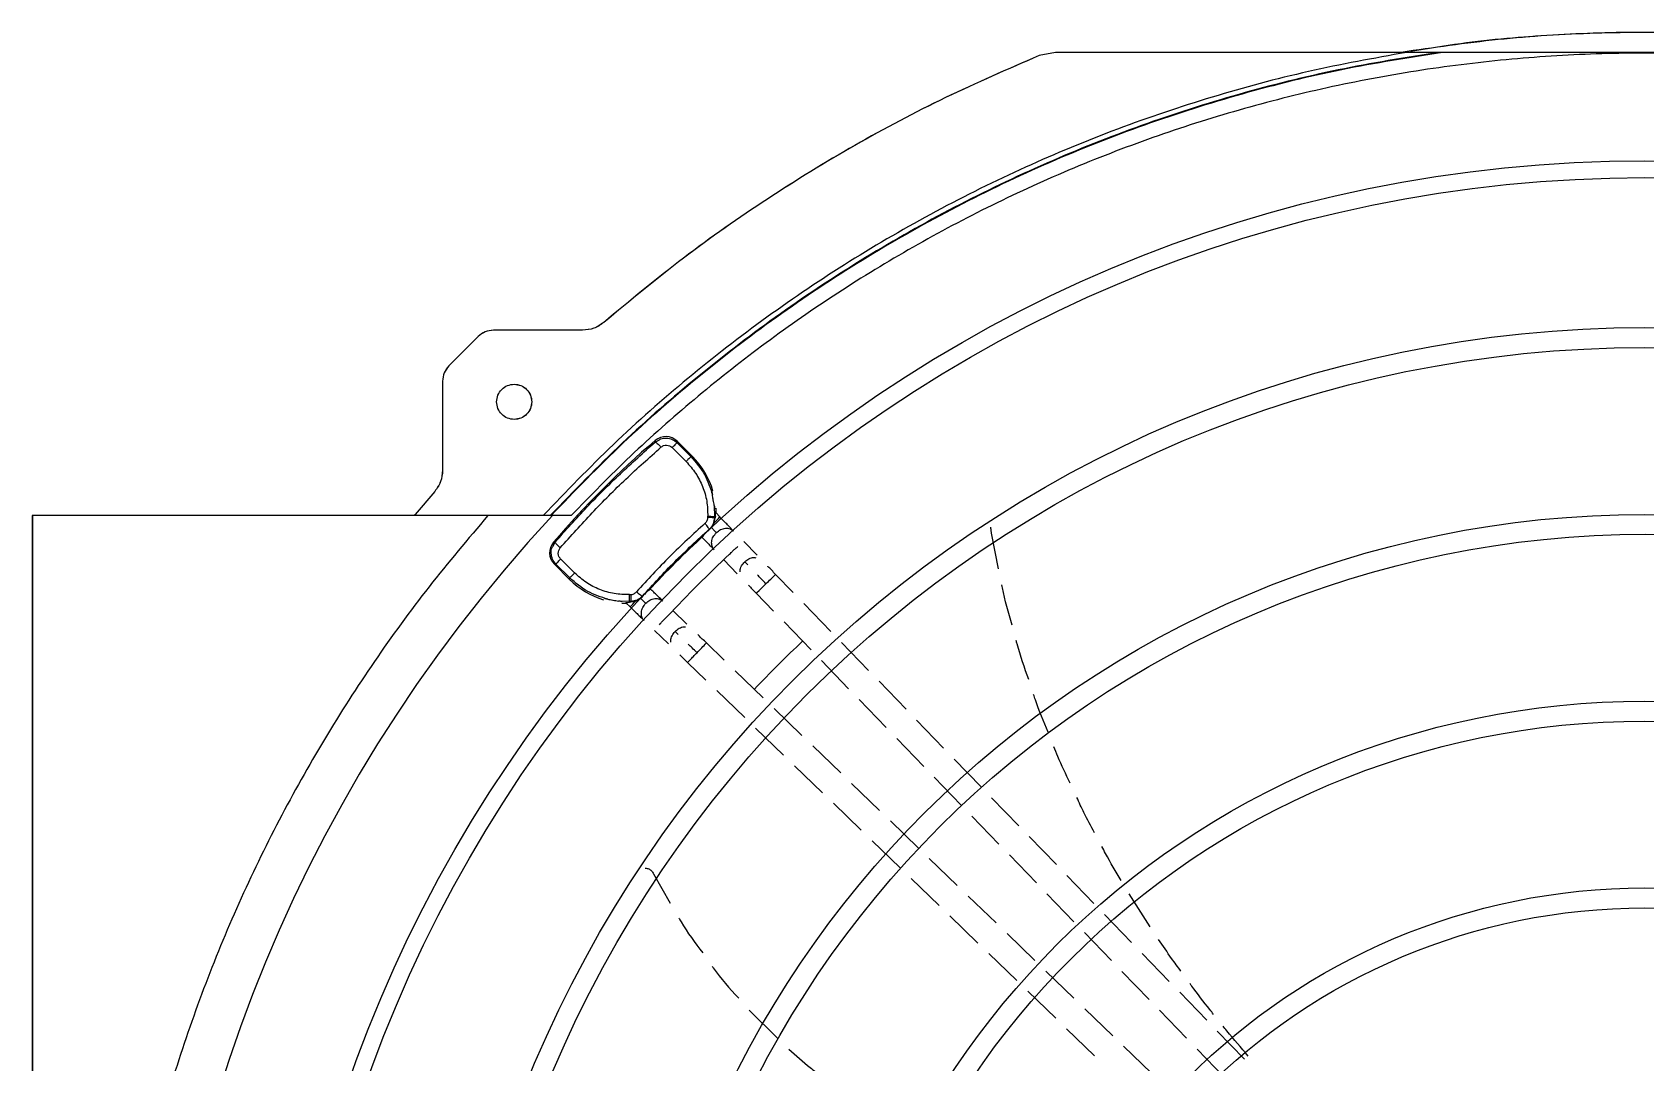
# Model space of a CAD drawing. Extents: x -24 to 296, y -58 to 147.
# Drawn here: x 135.2 to 146.96, y 40.51 to 48.02 of the extents above; entities that cross this region are included whole.
import ezdxf

# ---------------------------------------------------------------- set-up
doc = ezdxf.new("R2010")
doc.units = 0
doc.header["$MEASUREMENT"] = 0
doc.layers.get('0').update_dxf_attribs({"linetype": 'CONTINUOUS'})

msp = doc.modelspace()

# ---------------------------------------------------------------- linework, layer by layer
at = {"color": 7, "linetype": 'Continuous', "lineweight": 25}
for p, q in [((142.65611, 47.87206), (142.53662, 47.84851)), ((142.65689, 47.87206), (142.5374, 47.84851)), ((142.65689, 47.87206), (142.65611, 47.87206)), ((145.2136, 47.87206), (142.65689, 47.87206)), ((145.44911, 47.87205), (145.2136, 47.87206)), ((142.53662, 47.84851), (142.5374, 47.84851)), ((139.36343, 45.90375), (139.36421, 45.90375)), ((138.44845, 45.80049), (138.2351, 45.58715)), ((138.44923, 45.80049), (138.23588, 45.58715)), ((138.44845, 45.80049), (138.44923, 45.80049)), ((139.21018, 45.84661), (138.56056, 45.84661)), ((138.23588, 45.58715), (138.2351, 45.58715)), ((138.18899, 45.47581), (138.18899, 44.82619)), ((138.18899, 45.47581), (138.18977, 45.47581)), ((138.18977, 45.47581), (138.18977, 44.82619)), ((139.73869, 45.04321), (139.73869, 45.03174)), ((139.89912, 45.02597), (139.89902, 45.03709)), ((139.89902, 45.03709), (140.01061, 44.9255)), ((139.86238, 44.99156), (139.94399, 44.90986)), ((139.99929, 44.92572), (139.89912, 45.02597)), ((140.01061, 44.9255), (139.99929, 44.92572)), ((138.18899, 44.82619), (138.18977, 44.82619)), ((139.94399, 44.90986), (139.96408, 44.88978)), ((138.13184, 44.67216), (137.98926, 44.50321)), ((138.13262, 44.67216), (137.99004, 44.50321)), ((138.13262, 44.67216), (138.13184, 44.67216)), ((140.16906, 44.56967), (140.17194, 44.48938)), ((135.19898, 44.49608), (135.19898, 29.67323)), ((135.20067, 44.49608), (135.19898, 44.49608)), ((135.20067, 44.49608), (135.20067, 29.67323)), ((138.52027, 44.49608), (135.20067, 44.49608)), ((137.98926, 44.50321), (137.99004, 44.50321)), ((138.99096, 44.49608), (138.52027, 44.49608)), ((139.12561, 44.49608), (138.99096, 44.49608)), ((140.12157, 44.48166), (140.12188, 44.4911)), ((140.17164, 44.48009), (140.16106, 44.43497)), ((140.16959, 44.44553), (140.17686, 44.47984)), ((140.17194, 44.48938), (140.17164, 44.48009)), ((140.17686, 44.47984), (140.17164, 44.48009)), ((140.17194, 44.48938), (140.17753, 44.48907)), ((140.17753, 44.48907), (140.17686, 44.47984)), ((140.21076, 44.48553), (140.18008, 44.51726)), ((140.13222, 44.39587), (140.1361, 44.39568)), ((140.14845, 44.4086), (140.1361, 44.39568)), ((142.18864, 44.36765), (142.18506, 44.40993)), ((142.18929, 44.36765), (142.18565, 44.41032)), ((142.18929, 44.36765), (142.18864, 44.36765)), ((142.24135, 44.10681), (142.18929, 44.36765)), ((138.99769, 44.3022), (139.00968, 44.30273)), ((140.48161, 44.20634), (140.3836, 44.30727)), ((139.00381, 44.14187), (139.01544, 44.14229)), ((139.1154, 44.03028), (139.00381, 44.14187)), ((139.11569, 44.04212), (139.01544, 44.14229)), ((139.13168, 44.09755), (139.04998, 44.17916)), ((139.15176, 44.07746), (139.13168, 44.09755)), ((140.23824, 44.17439), (140.33729, 44.07239)), ((139.1154, 44.03028), (139.11569, 44.04212)), ((140.74515, 43.9341), (140.61648, 44.06717)), ((139.55204, 43.86947), (139.47175, 43.87235)), ((139.52381, 43.8609), (139.55549, 43.83026)), ((139.55044, 43.91967), (139.55988, 43.91996)), ((139.56131, 43.86977), (139.55204, 43.86947)), ((139.55208, 43.86362), (139.55204, 43.86947)), ((139.56133, 43.86432), (139.55208, 43.86362)), ((139.60644, 43.88035), (139.56132, 43.86977)), ((139.56132, 43.86977), (139.56133, 43.86432)), ((139.59569, 43.87163), (139.56133, 43.86432)), ((139.63264, 43.89279), (139.64556, 43.90513)), ((139.64556, 43.90513), (139.64554, 43.90919)), ((139.69061, 43.9474), (139.70054, 43.95997)), ((140.47497, 43.93034), (140.6013, 43.79968)), ((139.96953, 43.7046), (139.8671, 43.80323)), ((141.01946, 43.6504), (140.82224, 43.85437)), ((139.73425, 43.65788), (139.8356, 43.56029)), ((140.67772, 43.72065), (140.87468, 43.51694)), ((140.24169, 43.44177), (140.1119, 43.56726)), ((141.29286, 43.36764), (141.09618, 43.57106)), ((139.97502, 43.42579), (140.10875, 43.29649)), ((140.95058, 43.43844), (141.14837, 43.23388)), ((140.5254, 43.16744), (140.3215, 43.36459)), ((141.56706, 43.08406), (141.37003, 43.28784)), ((140.18794, 43.21991), (140.39178, 43.02282)), ((141.22444, 43.15521), (141.4222, 42.95069)), ((140.80838, 42.89382), (140.60487, 43.0906)), ((140.47049, 42.94672), (140.67457, 42.74939)), ((141.8404, 42.80137), (141.64342, 43.00508)), ((141.09137, 42.62021), (140.88792, 42.81692)), ((141.49898, 42.87127), (141.69579, 42.66773)), ((142.11494, 42.51743), (141.91775, 42.72137)), ((140.75386, 42.67272), (140.9583, 42.47505)), ((141.77209, 42.58882), (141.96911, 42.38505)), ((141.37441, 42.34653), (141.17015, 42.54403)), ((141.03763, 42.39834), (141.24102, 42.20169)), ((142.38865, 42.23434), (142.19089, 42.43888)), ((141.6578, 42.07252), (141.45399, 42.26959)), ((142.04634, 42.30518), (142.24337, 42.10141)), ((141.32059, 42.12475), (141.52453, 41.92756)), ((142.66227, 41.95136), (142.46464, 42.15575)), ((141.94035, 41.79931), (141.73615, 41.99676)), ((142.31985, 42.02231), (142.51712, 41.81829)), ((139.72731, 41.88439), (139.84886, 41.67156)), ((142.93596, 41.6683), (142.73948, 41.87151)), ((141.60396, 41.85075), (141.8081, 41.65337)), ((142.22285, 41.52617), (142.0197, 41.72259)), ((142.59328, 41.73952), (142.79046, 41.53559)), ((143.34496, 41.49896), (143.19272, 41.7391)), ((141.88684, 41.57723), (142.09125, 41.37959)), ((143.21052, 41.38435), (143.01345, 41.58816)), ((142.50673, 41.25167), (142.30314, 41.44853)), ((142.86696, 41.45647), (143.06452, 41.25215)), ((142.17061, 41.30286), (142.3738, 41.10639)), ((143.48481, 41.10067), (143.28739, 41.30484)), ((142.78926, 40.9785), (142.58622, 41.17482)), ((143.14047, 41.1736), (143.33792, 40.96939)), ((142.45399, 41.02886), (142.65801, 40.83158)), ((143.75798, 40.81814), (143.56113, 41.02173)), ((140.42327, 40.89007), (140.63198, 40.68385)), ((143.073, 40.70414), (142.86934, 40.90107)), ((143.41484, 40.88984), (143.61148, 40.68647)), ((142.73733, 40.75489), (142.94158, 40.5574)), ((144.0331, 40.53361), (143.83551, 40.73796)), ((143.35606, 40.43046), (143.15152, 40.62822)), ((143.68789, 40.60745), (143.88538, 40.40319))]:
    msp.add_line(p, q, dxfattribs=at)
at = {"color": 8, "linetype": 'Continuous', "lineweight": 25}
for p, q in [((139.73869, 45.03174), (139.76924, 45.04904)), ((138.99168, 44.27124), (139.00968, 44.30273))]:
    msp.add_line(p, q, dxfattribs=at)
at = {"color": 8, "linetype": 'Continuous', "lineweight": 25, "flags": 128}
msp.add_lwpolyline([(140.47497, 43.93034), (140.47497, 43.93034), (140.48044, 43.93555), (140.49585, 43.95038), (140.51885, 43.97257), (140.54594, 43.99876)], dxfattribs=at)
for centre, radius in [((146.9509, 37.08527), 9.99706), ((146.9509, 37.08465), 9.87436), ((146.9509, 37.08527), 8.78089), ((146.9509, 37.08465), 8.63615), ((146.9509, 37.08465), 7.41998), ((146.95709, 37.08475), 7.27453), ((146.9509, 37.08465), 6.05846), ((146.9509, 37.08465), 5.9131), ((146.9509, 37.08465), 4.69694), ((146.9509, 37.08465), 4.55158)]:
    msp.add_circle(centre, radius)
at = {"color": 7, "linetype": 'Continuous', "lineweight": 25}
for centre, radius, start, end in [((144.21413, 39.82678), 6.87318, 130.627956, 139.372229), ((146.95627, 37.08465), 10.88004, 137.062968, 222.937036), ((144.21401, 39.8269), 6.11879, 132.331549, 137.668674), ((146.95709, 37.08475), 9.7676, 133.117965, 136.882174), ((146.94801, 37.08748), 8.93303, 133.375025, 136.563817)]:
    msp.add_arc(centre, radius, start, end, dxfattribs=at)
at = {"color": 8, "linetype": 'Continuous', "lineweight": 25}
for centre, radius, start, end in [((135.60316, 49.18692), 6.58279, 313.923164, 314.422739), ((129.48103, 55.47785), 15.94371, 313.947463, 314.300606), ((134.94328, 48.35205), 6.45904, 315.567191, 316.07881), ((128.86034, 54.3437), 15.57976, 315.874192, 316.235605)]:
    msp.add_arc(centre, radius, start, end, dxfattribs=at)
at = {"color": 7, "linetype": 'Continuous', "lineweight": 25}
for centre, major_axis, ratio, start_param, end_param in [((139.81555, 44.95343), (0.00447, 0.11816), 0.99886585, 5.53614472, 7.02953309), ((139.59225, 44.50819), (0.5912, -0.01099), 0.99873837, 0.30489135, 0.80335741), ((139.59225, 44.50819), (0.5912, -0.01099), 0.99873837, 0.02794612, 0.08835101), ((139.08747, 44.22535), (0.11816, 0.00449), 0.99887071, 2.39506764, 3.88845871), ((139.53271, 44.44865), (-0.01094, 0.5912), 0.99873356, 2.33832043, 2.83075235), ((139.53271, 44.44865), (-0.01094, 0.5912), 0.99873356, 3.05893313, 3.11416911)]:
    msp.add_ellipse(centre, major_axis=major_axis, ratio=ratio, start_param=start_param, end_param=end_param, dxfattribs=at)
for points, knots in [([(148.72749, 47.87206), (148.49199, 47.90628), (148.021, 47.97473), (147.30789, 48.01891), (146.59395, 48.01891), (145.88084, 47.97473), (145.40985, 47.90628), (145.17435, 47.87206)], [0, 0, 0, 0, 0.20000006, 0.40000001, 0.59999999, 0.79999994, 1, 1, 1, 1]), ([(148.65872, 47.87887), (148.53817, 47.89877), (148.19612, 47.95523), (147.6264, 48.00299), (146.95315, 48.02587), (146.27988, 48.00329), (145.70889, 47.95562), (145.36557, 47.89908), (145.24377, 47.87902)], [0, 0, 0, 0, 0.10683841, 0.30314296, 0.49944752, 0.69575221, 0.89205686, 1, 1, 1, 1]), ([(145.2136, 47.87206), (144.975, 47.82889), (144.49781, 47.74256), (143.79495, 47.55307), (143.10552, 47.32065), (142.43327, 47.04198), (141.78098, 46.71946), (141.15165, 46.35416), (140.54782, 45.948), (139.97304, 45.50196), (139.42661, 45.02099), (139.09089, 44.67105), (138.92303, 44.49608)], [0, 0, 0, 0, 0.09999998, 0.20000011, 0.30000004, 0.40000004, 0.50000007, 0.60000006, 0.70000007, 0.80000001, 0.90000002, 1, 1, 1, 1]), ([(145.44911, 47.87205), (145.20396, 47.83286), (144.71367, 47.75447), (143.9906, 47.57354), (143.28088, 47.34723), (142.58846, 47.07199), (141.9164, 46.75037), (141.26794, 46.38348), (140.64586, 45.97334), (140.05398, 45.52101), (139.49167, 45.03174), (139.14671, 44.67463), (138.97423, 44.49607)], [0, 0, 0, 0, 0.09999995, 0.19999994, 0.30000004, 0.39999999, 0.49999996, 0.59999997, 0.69999999, 0.8, 0.89999999, 1, 1, 1, 1]), ([(145.47756, 47.87205), (145.2316, 47.83337), (144.73967, 47.75599), (144.01407, 47.57614), (143.3018, 47.35061), (142.60685, 47.07581), (141.93231, 46.75431), (141.28145, 46.38721), (140.65708, 45.97656), (140.06306, 45.52343), (139.49876, 45.03311), (139.15264, 44.67509), (138.97958, 44.49608)], [0, 0, 0, 0, 0.1, 0.20000001, 0.29999999, 0.39999993, 0.50000004, 0.6, 0.69999999, 0.80000002, 0.90000003, 1, 1, 1, 1]), ([(139.12561, 29.67323), (139.26814, 29.5275), (139.55529, 29.23391), (140.02014, 28.82273), (140.51272, 28.4322), (141.03399, 28.06741), (141.58201, 27.73023), (142.15474, 27.42362), (142.74954, 27.1501), (143.36303, 26.91205), (143.9922, 26.71121), (144.63372, 26.549), (145.28398, 26.42645), (145.93927, 26.34414), (146.59598, 26.30218), (147.25067, 26.30026), (147.89923, 26.33765), (148.53823, 26.41313), (149.16451, 26.52507), (149.77584, 26.67179), (150.36975, 26.85127), (150.94704, 27.06239), (151.51144, 27.30589), (152.06615, 27.58379), (152.611, 27.89745), (153.14281, 28.24666), (153.65879, 28.63109), (154.15553, 29.04975), (154.62969, 29.50117), (155.0778, 29.98307), (155.49715, 30.4933), (155.88518, 31.0293), (156.2396, 31.58809), (156.55849, 32.16644), (156.84043, 32.76104), (157.08441, 33.36857), (157.2896, 33.98495), (157.45587, 34.60654), (157.58356, 35.2298), (157.67341, 35.85204), (157.72638, 36.47021), (157.74381, 37.08465), (157.72638, 37.69909), (157.67341, 38.31725), (157.58356, 38.93949), (157.45588, 39.56275), (157.2896, 40.18435), (157.08441, 40.80073), (156.84043, 41.40825), (156.5585, 42.00285), (156.2396, 42.58121), (155.88518, 43.14), (155.49715, 43.67599), (155.07781, 44.18622), (154.6297, 44.66812), (154.15554, 45.11955), (153.6588, 45.53821), (153.14282, 45.92265), (152.61101, 46.27184), (152.06617, 46.58551), (151.51145, 46.86342), (150.94705, 47.10692), (150.36976, 47.31803), (149.77585, 47.49751), (149.16453, 47.64423), (148.53824, 47.75618), (147.89923, 47.83165), (147.25068, 47.86905), (146.596, 47.86713), (145.93929, 47.82517), (145.28399, 47.74286), (144.63373, 47.62031), (143.99221, 47.4581), (143.36305, 47.25726), (142.74956, 47.01922), (142.15475, 46.74569), (141.58202, 46.43908), (141.034, 46.1019), (140.51273, 45.73712), (140.02015, 45.34658), (139.55529, 44.93541), (139.26814, 44.64181), (139.12561, 44.49608)], [0, 0, 0, 0, 0.01189592, 0.02396584, 0.03619649, 0.04857359, 0.06108194, 0.07373471, 0.0864717, 0.09927432, 0.11212355, 0.12500004, 0.13787625, 0.15072533, 0.16352795, 0.17626509, 0.18891813, 0.20142621, 0.21380317, 0.22603385, 0.23810393, 0.25000004, 0.2618959, 0.27396585, 0.28619652, 0.29857361, 0.31108196, 0.32373474, 0.33647171, 0.34927432, 0.36212355, 0.37500004, 0.38787624, 0.40072531, 0.41352793, 0.42626506, 0.4389181, 0.45142619, 0.46380314, 0.47603381, 0.48810388, 0.50000001, 0.51189586, 0.52396581, 0.53619649, 0.54857357, 0.56108191, 0.57373469, 0.58647168, 0.59927428, 0.6121235, 0.62499999, 0.63787621, 0.65072529, 0.66352791, 0.67626502, 0.68891805, 0.70142614, 0.71380312, 0.72603376, 0.73810387, 0.74999998, 0.76189582, 0.77396578, 0.78619645, 0.79857355, 0.81108188, 0.82373468, 0.83647168, 0.84927427, 0.86212351, 0.87499998, 0.88787621, 0.90072531, 0.91352792, 0.92626504, 0.93891808, 0.95142617, 0.96380314, 0.97603381, 0.98810396, 1, 1, 1, 1]), ([(145.47756, 47.87206), (145.47057, 47.87206), (145.46126, 47.87206), (145.45236, 47.87206), (145.44972, 47.87206), (145.4493, 47.87206), (145.44911, 47.87206)], [0, 0, 0, 0, 0.63974279, 0.8525965, 0.93200225, 1, 1, 1, 1]), ([(148.4346, 47.87206), (148.39284, 47.87206), (148.29691, 47.87206), (148.13029, 47.87206), (147.95736, 47.87206), (147.78355, 47.87206), (147.61442, 47.87206), (147.41869, 47.87206), (147.18858, 47.87206), (146.95981, 47.87206), (146.75541, 47.87206), (146.59176, 47.87206), (146.44713, 47.87206), (146.31301, 47.87206), (146.19133, 47.87206), (146.0794, 47.87206), (145.93952, 47.87206), (145.78059, 47.87206), (145.61412, 47.87206), (145.51821, 47.87206), (145.47756, 47.87206)], [0, 0, 0, 0, 0.04324317, 0.09933434, 0.16898775, 0.21860555, 0.2752728, 0.34015491, 0.4166497, 0.50809633, 0.57162648, 0.62346281, 0.67367881, 0.71796208, 0.75916534, 0.79680324, 0.83124432, 0.90075693, 0.95793437, 1, 1, 1, 1]), ([(142.53662, 47.84851), (142.30783, 47.74967), (141.85025, 47.55199), (141.18968, 47.20055), (140.55217, 46.80984), (139.93918, 46.38075), (139.55535, 46.06275), (139.36343, 45.90375)], [0, 0, 0, 0, 0.1999999, 0.39999997, 0.59999992, 0.79999992, 1, 1, 1, 1]), ([(142.5374, 47.84851), (142.30861, 47.74967), (141.85104, 47.55199), (141.19046, 47.20055), (140.55296, 46.80984), (139.93996, 46.38075), (139.55613, 46.06275), (139.36421, 45.90375)], [0, 0, 0, 0, 0.1999999, 0.39999997, 0.59999992, 0.79999992, 1, 1, 1, 1]), ([(139.36343, 45.90375), (139.34033, 45.88731), (139.29411, 45.85444), (139.23763, 45.84922), (139.2094, 45.84661)], [0, 0, 0, 0, 0.50000064, 1, 1, 1, 1]), ([(139.36421, 45.90375), (139.34111, 45.88731), (139.29489, 45.85444), (139.23842, 45.84922), (139.21018, 45.84661)], [0, 0, 0, 0, 0.50000064, 1, 1, 1, 1]), ([(138.55978, 45.84661), (138.53896, 45.84439), (138.49732, 45.83994), (138.46474, 45.81364), (138.44845, 45.80049)], [0, 0, 0, 0, 0.50000166, 1, 1, 1, 1]), ([(138.56056, 45.84661), (138.53974, 45.84439), (138.4981, 45.83994), (138.46552, 45.81364), (138.44923, 45.80049)], [0, 0, 0, 0, 0.50000166, 1, 1, 1, 1]), ([(138.2351, 45.58715), (138.22195, 45.57085), (138.19565, 45.53827), (138.19121, 45.49663), (138.18899, 45.47581)], [0, 0, 0, 0, 0.50000041, 1, 1, 1, 1]), ([(138.23588, 45.58715), (138.22273, 45.57085), (138.19643, 45.53827), (138.19199, 45.49663), (138.18977, 45.47581)], [0, 0, 0, 0, 0.50000041, 1, 1, 1, 1]), ([(138.5833, 45.32495), (138.58522, 45.34172), (138.58907, 45.37526), (138.6187, 45.41791), (138.66105, 45.44641), (138.71142, 45.45641), (138.76179, 45.44641), (138.80414, 45.41791), (138.83377, 45.37526), (138.83762, 45.34172), (138.83954, 45.32495)], [0, 0, 0, 0, 0.12499956, 0.25000013, 0.3750003, 0.49999928, 0.6249997, 0.74999987, 0.87500044, 1, 1, 1, 1]), ([(138.71064, 45.45308), (138.72743, 45.45115), (138.76101, 45.4473), (138.80336, 45.41767), (138.83299, 45.37532), (138.83684, 45.34174), (138.83876, 45.32495)], [0, 0, 0, 0, 0.25000048, 0.50000045, 0.75000125, 1, 1, 1, 1]), ([(138.83954, 45.32495), (138.83762, 45.30818), (138.83377, 45.27465), (138.80414, 45.232), (138.76179, 45.2035), (138.71142, 45.19349), (138.66105, 45.2035), (138.6187, 45.232), (138.58907, 45.27465), (138.58522, 45.30818), (138.5833, 45.32495)], [0, 0, 0, 0, 0.1250002, 0.2500007, 0.37500038, 0.50000072, 0.62499962, 0.7499993, 0.8749998, 1, 1, 1, 1]), ([(138.83876, 45.32495), (138.83684, 45.30816), (138.83299, 45.27459), (138.80336, 45.23224), (138.76101, 45.20261), (138.72743, 45.19876), (138.71064, 45.19683)], [0, 0, 0, 0, 0.25000004, 0.50000067, 0.74999968, 1, 1, 1, 1]), ([(139.76924, 45.04904), (139.77244, 45.051), (139.78751, 45.06025), (139.82124, 45.0621), (139.86443, 45.05394), (139.88755, 45.0353), (139.89912, 45.02597)], [0, 0, 0, 0, 0.07982092, 0.37603922, 0.68793948, 1, 1, 1, 1]), ([(139.00968, 44.30273), (139.08583, 44.38801), (139.23825, 44.55871), (139.48279, 44.80325), (139.65344, 44.95562), (139.73869, 45.03174)], [0, 0, 0, 0, 0.3331343, 0.66686589, 1, 1, 1, 1]), ([(139.04724, 44.26055), (139.12364, 44.34622), (139.27696, 44.51814), (139.52313, 44.76429), (139.69517, 44.91775), (139.78099, 44.9943)], [0, 0, 0, 0, 0.33231734, 0.66694618, 1, 1, 1, 1]), ([(139.73869, 45.03174), (139.74003, 45.03159), (139.74281, 45.03127), (139.75314, 45.02308), (139.76656, 45.01025), (139.77629, 44.99949), (139.78099, 44.9943)], [0, 0, 0, 0, 0.24124759, 0.5000535, 0.75883517, 1, 1, 1, 1]), ([(139.78099, 44.9943), (139.78716, 44.99857), (139.79947, 45.00707), (139.82228, 45.01044), (139.84347, 45.00557), (139.85633, 44.99742), (139.86168, 44.99223), (139.86238, 44.99156)], [0, 0, 0, 0, 0.25091397, 0.50051854, 0.74979511, 0.96749927, 1, 1, 1, 1]), ([(139.89912, 45.02597), (139.89833, 45.02546), (139.89676, 45.02443), (139.88835, 45.01674), (139.87664, 45.00558), (139.86713, 44.99623), (139.86238, 44.99156)], [0, 0, 0, 0, 0.24999781, 0.4999966, 0.74999464, 1, 1, 1, 1]), ([(139.99929, 44.92572), (139.99868, 44.92502), (139.99747, 44.92364), (139.98953, 44.91548), (139.97818, 44.90396), (139.96878, 44.8945), (139.96408, 44.88978)], [0, 0, 0, 0, 0.24999731, 0.49999831, 0.74999837, 1, 1, 1, 1]), ([(139.99929, 44.92572), (140.03568, 44.88372), (140.1068, 44.80164), (140.13957, 44.69816), (140.15558, 44.64764)], [0, 0, 0, 0, 0.51171113, 1, 1, 1, 1]), ([(138.18899, 44.82619), (138.18637, 44.79796), (138.18115, 44.74148), (138.14828, 44.69526), (138.13184, 44.67216)], [0, 0, 0, 0, 0.50000159, 1, 1, 1, 1]), ([(138.18977, 44.82619), (138.18716, 44.79796), (138.18193, 44.74148), (138.14906, 44.69526), (138.13262, 44.67216)], [0, 0, 0, 0, 0.50000159, 1, 1, 1, 1]), ([(139.96408, 44.88978), (139.98856, 44.86227), (140.03752, 44.80724), (140.08737, 44.70801), (140.11894, 44.60154), (140.1209, 44.52791), (140.12188, 44.4911)], [0, 0, 0, 0, 0.25000109, 0.50000186, 0.75000125, 1, 1, 1, 1]), ([(140.151, 44.6727), (140.15095, 44.67191), (140.15085, 44.67032), (140.1527, 44.66119), (140.15461, 44.65218), (140.15558, 44.64764)], [0, 0, 0, 0, 0.33193195, 0.66326367, 1, 1, 1, 1]), ([(140.16905, 44.56967), (140.16798, 44.57593), (140.16581, 44.58858), (140.16286, 44.60339), (140.16148, 44.61168), (140.16089, 44.61522), (140.15983, 44.62183), (140.15808, 44.63371), (140.15655, 44.64223), (140.15557, 44.64764)], [0, 0, 0, 0, 0.25661281, 0.51806618, 0.53325025, 0.55988078, 0.64746757, 0.77621634, 1, 1, 1, 1]), ([(140.16906, 44.56967), (140.16974, 44.56451), (140.171, 44.55501), (140.17236, 44.54559), (140.17296, 44.54472), (140.17326, 44.54427)], [0, 0, 0, 0, 0.36680935, 0.67605527, 1, 1, 1, 1]), ([(138.52027, 44.49608), (138.37476, 44.32461), (138.08373, 43.98167), (137.68736, 43.4352), (137.32224, 42.86773), (136.99247, 42.27888), (136.69849, 41.67141), (136.44156, 41.04735), (136.22257, 40.40899), (136.0423, 39.75864), (135.90142, 39.09863), (135.80042, 38.43136), (135.73967, 37.75922), (135.7194, 37.08465), (135.73967, 36.41008), (135.80042, 35.73795), (135.90142, 35.07067), (136.0423, 34.41067), (136.22257, 33.76031), (136.44156, 33.12196), (136.69849, 32.4979), (136.99247, 31.89043), (137.32224, 31.30158), (137.68736, 30.73411), (138.08373, 30.18764), (138.37476, 29.8447), (138.52027, 29.67323)], [0, 0, 0, 0, 0.04166667, 0.08333333, 0.125, 0.16666666, 0.20833334, 0.25000002, 0.29166668, 0.33333335, 0.375, 0.41666669, 0.45833337, 0.49999998, 0.54166666, 0.58333334, 0.62500004, 0.66666665, 0.70833332, 0.75000002, 0.7916667, 0.83333334, 0.87500001, 0.91666668, 0.95833336, 1, 1, 1, 1]), ([(137.98926, 44.50321), (137.98827, 44.50215), (137.98629, 44.50005), (137.98253, 44.49782), (137.97843, 44.49635), (137.97554, 44.49617), (137.9741, 44.49608)], [0, 0, 0, 0, 0.24999722, 0.50001231, 0.75000717, 1, 1, 1, 1]), ([(137.99004, 44.50321), (137.98905, 44.50215), (137.98707, 44.50005), (137.98331, 44.49782), (137.97921, 44.49635), (137.97632, 44.49617), (137.97488, 44.49608)], [0, 0, 0, 0, 0.24999722, 0.50001231, 0.75000717, 1, 1, 1, 1]), ([(140.12157, 44.48166), (140.1212, 44.47765), (140.12047, 44.46956), (140.11618, 44.45808), (140.11009, 44.44745), (140.10435, 44.44173), (140.1015, 44.43888)], [0, 0, 0, 0, 0.24785245, 0.49943723, 0.75122252, 1, 1, 1, 1]), ([(140.17164, 44.48009), (140.17064, 44.48012), (140.16865, 44.48018), (140.15729, 44.48053), (140.14129, 44.48104), (140.12814, 44.48145), (140.12157, 44.48166)], [0, 0, 0, 0, 0.2500023, 0.50000704, 0.75000099, 1, 1, 1, 1]), ([(140.12188, 44.4911), (140.12845, 44.49088), (140.1416, 44.49044), (140.15759, 44.4899), (140.16895, 44.48951), (140.17094, 44.48942), (140.17194, 44.48938)], [0, 0, 0, 0, 0.25000102, 0.4999912, 0.75000097, 1, 1, 1, 1]), ([(140.17753, 44.48907), (140.17812, 44.49713), (140.17895, 44.50859), (140.17985, 44.51532), (140.18037, 44.51719), (140.18067, 44.51643), (140.18074, 44.51628)], [0, 0, 0, 0, 0.51522168, 0.73302307, 0.94554613, 1, 1, 1, 1]), ([(140.31032, 44.38273), (140.30409, 44.38915), (140.29162, 44.40199), (140.26703, 44.42738), (140.23974, 44.45557), (140.22042, 44.47554), (140.21076, 44.48553)], [0, 0, 0, 0, 0.25001089, 0.49988766, 0.74982334, 1, 1, 1, 1]), ([(140.1015, 44.43888), (140.01462, 44.3595), (139.84086, 44.20074), (139.68206, 44.02694), (139.60266, 43.94003)], [0, 0, 0, 0, 0.4999997, 1, 1, 1, 1]), ([(139.64554, 43.90919), (139.72305, 43.99393), (139.87806, 44.16341), (140.0475, 44.31839), (140.13222, 44.39587)], [0, 0, 0, 0, 0.49999965, 1, 1, 1, 1]), ([(140.0769, 44.34078), (140.08589, 44.33148), (140.10387, 44.3129), (140.12901, 44.28693), (140.15167, 44.26355), (140.16329, 44.25157), (140.16911, 44.24558)], [0, 0, 0, 0, 0.25002291, 0.49999734, 0.7498781, 1, 1, 1, 1]), ([(140.1361, 44.39568), (140.12706, 44.38741), (140.11008, 44.37188), (140.09135, 44.35373), (140.08014, 44.34214), (140.07718, 44.33791), (140.08186, 44.34079), (140.08991, 44.34736), (140.09349, 44.35028)], [0, 0, 0, 0, 0.19240458, 0.36103715, 0.5299223, 0.69814348, 0.86580396, 1, 1, 1, 1]), ([(140.13222, 44.39587), (140.13211, 44.397), (140.13189, 44.39932), (140.12526, 44.4095), (140.11479, 44.42326), (140.10584, 44.43379), (140.1015, 44.43888)], [0, 0, 0, 0, 0.24184893, 0.49997502, 0.75811393, 1, 1, 1, 1]), ([(140.16959, 44.44553), (140.16589, 44.43685), (140.16042, 44.424), (140.15139, 44.41237), (140.14845, 44.4086)], [0, 0, 0, 0, 0.67541601, 1, 1, 1, 1]), ([(140.18455, 44.37134), (140.17895, 44.3771), (140.16893, 44.38743), (140.15473, 44.40211), (140.14845, 44.4086)], [0, 0, 0, 0, 0.55832305, 1, 1, 1, 1]), ([(139.01544, 44.14229), (139.00614, 44.15382), (138.98748, 44.17694), (138.97929, 44.22044), (138.98108, 44.25391), (138.9901, 44.26865), (138.99168, 44.27124)], [0, 0, 0, 0, 0.31380843, 0.62915586, 0.93487854, 1, 1, 1, 1]), ([(139.00968, 44.30273), (139.00985, 44.30141), (139.01019, 44.29866), (139.01842, 44.28837), (139.03128, 44.27498), (139.04205, 44.26525), (139.04724, 44.26055)], [0, 0, 0, 0, 0.24106872, 0.49981181, 0.75865519, 1, 1, 1, 1]), ([(139.04998, 44.17916), (139.04931, 44.17985), (139.0467, 44.18253), (139.0421, 44.18847), (139.03534, 44.20075), (139.0311, 44.21927), (139.03447, 44.24207), (139.04298, 44.25438), (139.04724, 44.26055)], [0, 0, 0, 0, 0.0321963, 0.12542628, 0.25076893, 0.49987265, 0.74927839, 1, 1, 1, 1]), ([(140.28091, 44.21458), (140.28458, 44.21834), (140.29308, 44.22705), (140.3033, 44.23726), (140.30911, 44.24307)], [0, 0, 0, 0, 0.43084232, 1, 1, 1, 1]), ([(140.30911, 44.24307), (140.3158, 44.24892), (140.32749, 44.25915), (140.33749, 44.26751), (140.34177, 44.27109)], [0, 0, 0, 0, 0.57227488, 1, 1, 1, 1]), ([(139.01544, 44.14229), (139.01597, 44.1431), (139.01702, 44.1447), (139.02475, 44.15315), (139.03594, 44.16489), (139.0453, 44.1744), (139.04998, 44.17916)], [0, 0, 0, 0, 0.24999904, 0.49999595, 0.75000096, 1, 1, 1, 1]), ([(140.61648, 44.06717), (140.60688, 44.0771), (140.58768, 44.09695), (140.56789, 44.11741), (140.55924, 44.12633), (140.5586, 44.12699)], [0, 0, 0, 0, 0.48095741, 0.96160191, 1, 1, 1, 1]), ([(139.11569, 44.04212), (139.1164, 44.04274), (139.11782, 44.04399), (139.12602, 44.05196), (139.13757, 44.06334), (139.14703, 44.07275), (139.15176, 44.07746)], [0, 0, 0, 0, 0.25000356, 0.50000519, 0.75000254, 1, 1, 1, 1]), ([(139.39377, 43.88584), (139.34325, 43.90184), (139.23978, 43.93461), (139.15769, 44.00573), (139.11569, 44.04212)], [0, 0, 0, 0, 0.48829051, 1, 1, 1, 1]), ([(139.55044, 43.91967), (139.51363, 43.92065), (139.44, 43.92261), (139.33353, 43.95417), (139.2343, 44.00402), (139.17928, 44.05298), (139.15176, 44.07746)], [0, 0, 0, 0, 0.24999666, 0.49999476, 0.74999622, 1, 1, 1, 1]), ([(140.41795, 43.98927), (140.41835, 43.98886), (140.42674, 43.98019), (140.44624, 43.96004), (140.46539, 43.94024), (140.47497, 43.93034)], [0, 0, 0, 0, 0.02429164, 0.51190961, 1, 1, 1, 1]), ([(140.54594, 43.99876), (140.53421, 44.01089), (140.51325, 44.03257), (140.49316, 44.05333), (140.48432, 44.06246)], [0, 0, 0, 0, 0.56005265, 1, 1, 1, 1]), ([(142.34011, 43.69729), (142.31386, 43.78725), (142.28548, 43.8845), (142.266, 43.98326), (142.26454, 43.99067)], [0, 0, 0, 0, 0.92498512, 1, 1, 1, 1]), ([(139.39377, 43.88584), (139.38877, 43.88689), (139.37875, 43.889), (139.37041, 43.89058), (139.36914, 43.89039), (139.36862, 43.89032)], [0, 0, 0, 0, 0.37193442, 0.74511465, 1, 1, 1, 1]), ([(139.39377, 43.88584), (139.3992, 43.88488), (139.41049, 43.88288), (139.42387, 43.88094), (139.43805, 43.87857), (139.45286, 43.87563), (139.46549, 43.87344), (139.47175, 43.87236)], [0, 0, 0, 0, 0.22404426, 0.46649066, 0.48174737, 0.74327728, 1, 1, 1, 1]), ([(139.49705, 43.86805), (139.49674, 43.86833), (139.49613, 43.86888), (139.48852, 43.87009), (139.47972, 43.87127), (139.47352, 43.87211), (139.47175, 43.87235)], [0, 0, 0, 0, 0.2874658, 0.5741785, 0.87830158, 1, 1, 1, 1]), ([(139.52477, 43.86027), (139.52461, 43.86034), (139.52384, 43.86066), (139.52573, 43.86121), (139.53252, 43.86216), (139.54401, 43.86302), (139.55208, 43.86362)], [0, 0, 0, 0, 0.05855601, 0.26998232, 0.486979, 1, 1, 1, 1]), ([(139.55204, 43.86947), (139.55201, 43.87048), (139.55196, 43.87251), (139.5516, 43.88391), (139.55109, 43.89993), (139.55066, 43.91309), (139.55044, 43.91967)], [0, 0, 0, 0, 0.25000843, 0.49999966, 0.75000051, 1, 1, 1, 1]), ([(139.55988, 43.91996), (139.56389, 43.92033), (139.57197, 43.92107), (139.58345, 43.92536), (139.59409, 43.93145), (139.59981, 43.93718), (139.60266, 43.94003)], [0, 0, 0, 0, 0.24780161, 0.49941755, 0.75118332, 1, 1, 1, 1]), ([(139.55988, 43.91996), (139.56008, 43.91339), (139.56049, 43.90023), (139.56096, 43.88421), (139.56127, 43.8728), (139.5613, 43.87078), (139.56132, 43.86977)], [0, 0, 0, 0, 0.25000549, 0.50000929, 0.7500047, 1, 1, 1, 1]), ([(139.59569, 43.87163), (139.6025, 43.87443), (139.61534, 43.87972), (139.62712, 43.88861), (139.63264, 43.89279)], [0, 0, 0, 0, 0.53089287, 1, 1, 1, 1]), ([(139.60266, 43.94003), (139.60775, 43.9357), (139.61827, 43.92674), (139.63201, 43.91625), (139.64214, 43.90957), (139.64443, 43.90932), (139.64554, 43.90919)], [0, 0, 0, 0, 0.24189056, 0.50002979, 0.75816067, 1, 1, 1, 1]), ([(139.66997, 43.85676), (139.66419, 43.86233), (139.65382, 43.87232), (139.63913, 43.88652), (139.63264, 43.89279)], [0, 0, 0, 0, 0.55832148, 1, 1, 1, 1]), ([(139.70108, 43.96173), (139.70123, 43.96204), (139.70187, 43.96344), (139.69542, 43.95762), (139.68226, 43.94456), (139.66454, 43.92596), (139.65143, 43.91158), (139.64555, 43.90513)], [0, 0, 0, 0, 0.06918608, 0.31251323, 0.55640298, 0.8012015, 1, 1, 1, 1]), ([(139.79529, 43.87237), (139.78931, 43.87814), (139.77734, 43.88967), (139.75399, 43.9122), (139.72806, 43.93724), (139.70951, 43.95517), (139.70023, 43.96414)], [0, 0, 0, 0, 0.25000422, 0.4998488, 0.74986433, 1, 1, 1, 1]), ([(139.55549, 43.83026), (139.56551, 43.82058), (139.58552, 43.80123), (139.61383, 43.7739), (139.63935, 43.74927), (139.65229, 43.7368), (139.65877, 43.73056)], [0, 0, 0, 0, 0.25006193, 0.49995968, 0.74987819, 1, 1, 1, 1]), ([(139.79878, 43.73273), (139.80459, 43.73855), (139.8148, 43.74876), (139.82349, 43.75725), (139.82723, 43.76091)], [0, 0, 0, 0, 0.56926594, 1, 1, 1, 1]), ([(139.77073, 43.70005), (139.77431, 43.70433), (139.78269, 43.71436), (139.79293, 43.72604), (139.79878, 43.73273)], [0, 0, 0, 0, 0.42769067, 1, 1, 1, 1]), ([(140.1119, 43.56726), (140.10195, 43.57688), (140.08207, 43.5961), (140.06056, 43.61688), (140.05067, 43.62642), (140.04902, 43.62801)], [0, 0, 0, 0, 0.45460416, 0.90890038, 1, 1, 1, 1]), ([(140.0437, 43.49651), (140.03156, 43.50824), (140.00988, 43.5292), (139.9891, 43.54927), (139.97996, 43.5581)], [0, 0, 0, 0, 0.56005914, 1, 1, 1, 1]), ([(142.46116, 43.3003), (142.43041, 43.38622), (142.39679, 43.48016), (142.37186, 43.57622), (142.36973, 43.58442)], [0, 0, 0, 0, 0.91463814, 1, 1, 1, 1]), ([(139.9189, 43.48002), (139.9276, 43.47161), (139.94553, 43.4543), (139.96503, 43.43545), (139.97506, 43.42575)], [0, 0, 0, 0, 0.48537318, 1, 1, 1, 1]), ([(142.60306, 42.91613), (142.56967, 42.99464), (142.53106, 43.08539), (142.50088, 43.17884), (142.49681, 43.19144)], [0, 0, 0, 0, 0.86519445, 1, 1, 1, 1]), ([(142.7634, 42.54517), (142.73178, 42.60934), (142.68879, 42.69659), (142.65387, 42.78704), (142.64463, 42.81095)], [0, 0, 0, 0, 0.73556522, 1, 1, 1, 1]), ([(142.94131, 42.1832), (142.91461, 42.23196), (142.86824, 42.31662), (142.82851, 42.40437), (142.81166, 42.44157)], [0, 0, 0, 0, 0.57600757, 1, 1, 1, 1]), ([(143.13559, 41.83571), (143.09632, 41.90072), (143.04692, 41.98252), (143.00268, 42.067), (142.99361, 42.08433)], [0, 0, 0, 0, 0.79481491, 1, 1, 1, 1]), ([(139.66506, 41.92463), (139.66574, 41.92472), (139.67457, 41.92597), (139.69186, 41.92103), (139.71364, 41.90704), (139.72259, 41.89222), (139.72731, 41.88439)], [0, 0, 0, 0, 0.02637562, 0.3413106, 0.65183459, 1, 1, 1, 1]), ([(139.91129, 41.56224), (139.9165, 41.55302), (139.96687, 41.46386), (140.02916, 41.38176), (140.085, 41.30814)], [0, 0, 0, 0, 0.10339207, 1, 1, 1, 1]), ([(143.57018, 41.17475), (143.54742, 41.20567), (143.49142, 41.28175), (143.43884, 41.36024), (143.40763, 41.40683)], [0, 0, 0, 0, 0.40642054, 1, 1, 1, 1]), ([(140.1546, 41.20834), (140.15669, 41.20533), (140.21363, 41.12338), (140.28172, 41.04956), (140.3473, 40.97845)], [0, 0, 0, 0, 0.03663548, 1, 1, 1, 1]), ([(143.80866, 40.85978), (143.79912, 40.87163), (143.74467, 40.93931), (143.68678, 41.0142), (143.6402, 41.07841), (143.63594, 41.08429)], [0, 0, 0, 0, 0.16161629, 0.92321009, 1, 1, 1, 1]), ([(144.05956, 40.55626), (144.00746, 40.61687), (143.94596, 40.68843), (143.88633, 40.76298), (143.87721, 40.77438)], [0, 0, 0, 0, 0.84707943, 1, 1, 1, 1]), ([(140.7136, 40.60539), (140.76449, 40.5601), (140.83645, 40.49605), (140.91292, 40.4373), (140.93531, 40.4201)], [0, 0, 0, 0, 0.70723301, 1, 1, 1, 1])]:
    msp.add_open_spline(points, degree=3, knots=knots, dxfattribs=at)
at = {"color": 8, "linetype": 'Continuous', "lineweight": 25}
for points, knots in [([(140.16106, 44.43497), (140.15732, 44.42779), (140.14975, 44.41325), (140.13811, 44.40171), (140.13222, 44.39587)], [0, 0, 0, 0, 0.49408155, 1, 1, 1, 1]), ([(140.16914, 44.24562), (140.16908, 44.24566), (140.16018, 44.25124), (140.15169, 44.27267), (140.14826, 44.30566), (140.1593, 44.34195), (140.17613, 44.36154), (140.18455, 44.37134)], [0, 0, 0, 0, 0.00168806, 0.25126469, 0.50084505, 0.75041996, 1, 1, 1, 1]), ([(140.18455, 44.37134), (140.19465, 44.37944), (140.21485, 44.39565), (140.251, 44.40504), (140.28552, 44.40198), (140.30206, 44.3891), (140.31029, 44.38268)], [0, 0, 0, 0, 0.25042524, 0.50084646, 0.75126938, 1, 1, 1, 1]), ([(140.35751, 44.08673), (140.35726, 44.08906), (140.35581, 44.10245), (140.36622, 44.12964), (140.38264, 44.14915), (140.39085, 44.1589)], [0, 0, 0, 0, 0.09548002, 0.54774732, 1, 1, 1, 1]), ([(140.39085, 44.1589), (140.40089, 44.16685), (140.42097, 44.18274), (140.45117, 44.19234), (140.46697, 44.18969), (140.47184, 44.18887)], [0, 0, 0, 0, 0.40894791, 0.81789476, 1, 1, 1, 1]), ([(140.41288, 44.1362), (140.41143, 44.13769), (140.40293, 44.14646), (140.39633, 44.15326), (140.39085, 44.1589)], [0, 0, 0, 0, 0.17014731, 1, 1, 1, 1]), ([(139.64554, 43.90919), (139.6397, 43.9033), (139.62816, 43.89166), (139.61362, 43.88409), (139.60644, 43.88035)], [0, 0, 0, 0, 0.50594638, 1, 1, 1, 1]), ([(139.66997, 43.85676), (139.6798, 43.8652), (139.69944, 43.88208), (139.73525, 43.89268), (139.76986, 43.89078), (139.78682, 43.87846), (139.79527, 43.87233)], [0, 0, 0, 0, 0.25040972, 0.50081774, 0.75122446, 1, 1, 1, 1]), ([(139.65879, 43.7306), (139.65873, 43.73064), (139.64963, 43.73591), (139.64046, 43.75704), (139.63591, 43.7899), (139.64573, 43.82654), (139.66189, 43.84669), (139.66997, 43.85676)], [0, 0, 0, 0, 0.00162815, 0.25122098, 0.50081766, 0.75040995, 1, 1, 1, 1]), ([(139.85289, 43.57378), (139.8523, 43.57752), (139.85, 43.59223), (139.85954, 43.62125), (139.87538, 43.64132), (139.8833, 43.65135)], [0, 0, 0, 0, 0.14562593, 0.57281219, 1, 1, 1, 1]), ([(139.8833, 43.65135), (139.89306, 43.6596), (139.91258, 43.6761), (139.94105, 43.68657), (139.95565, 43.68479), (139.95923, 43.68435)], [0, 0, 0, 0, 0.43008567, 0.86016251, 1, 1, 1, 1]), ([(139.90624, 43.62925), (139.90469, 43.63075), (139.89584, 43.63928), (139.88897, 43.6459), (139.8833, 43.65135)], [0, 0, 0, 0, 0.17504488, 1, 1, 1, 1]), ([(139.97508, 43.42577), (139.97508, 43.42576), (139.97332, 43.42398), (139.97953, 43.43025), (139.99378, 43.44495), (140.01688, 43.46878), (140.03476, 43.48726), (140.0437, 43.49651)], [0, 0, 0, 0, 0.00096488, 0.25071918, 0.500481, 0.75023866, 1, 1, 1, 1])]:
    msp.add_open_spline(points, degree=3, knots=knots, dxfattribs=at)

doc.saveas('drawing.dxf')
